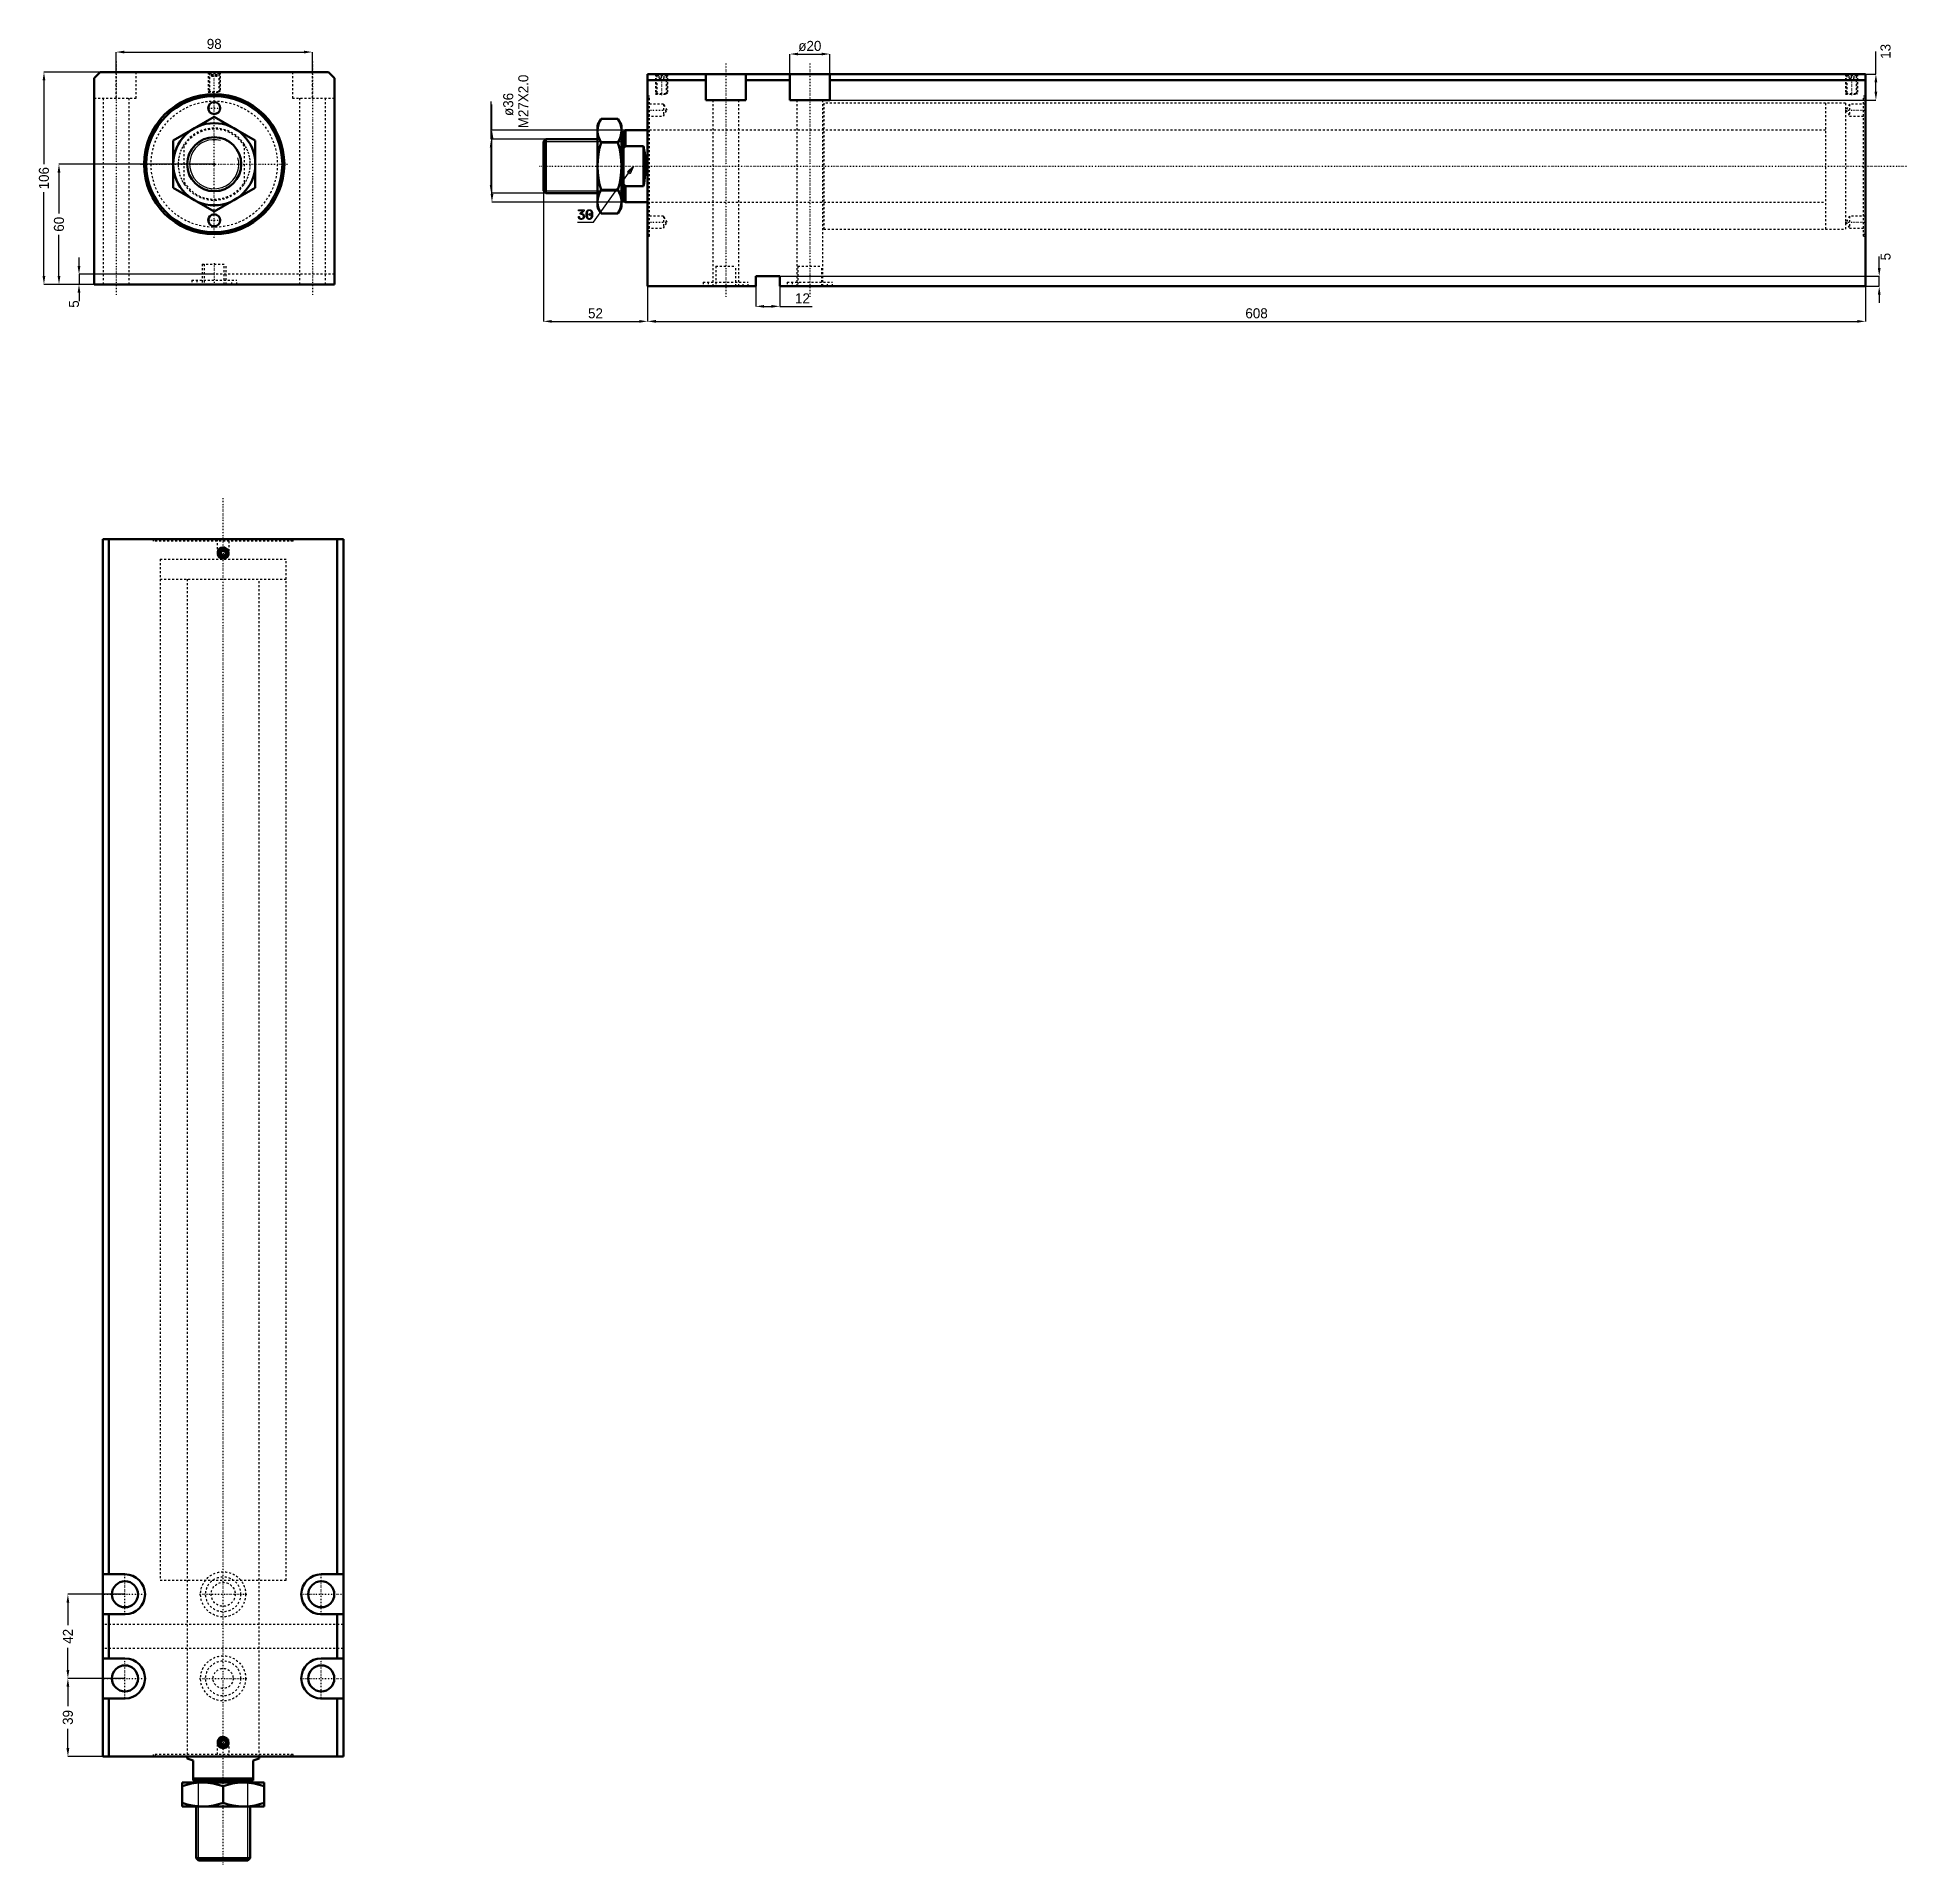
# Model space of a CAD drawing. Header units: millimetres. Extents: x -88 to 845, y -849 to 63.
import ezdxf

# ---------------------------------------------------------------- set-up
doc = ezdxf.new("R2010")
doc.units = ezdxf.units.MM
doc.linetypes.add('Center', pattern=[1.5, 0.45, -0.5, 0.05, -0.5])
doc.linetypes.add('Dashed', pattern=[2, 1, -1])
for name, color, linetype, lineweight in [('2d ConnectionPoints', 7, 'Continuous', 50), ('AM_0', 7, 'Continuous', 50), ('AM_5', 3, 'Continuous', 25), ('AM_7', 7, 'Center', 25), ('AM_9', 6, 'Dashed', 25)]:
    doc.layers.add(name, color=color, linetype=linetype, lineweight=lineweight)
doc.dimstyles.new('ISO-25', dxfattribs={"dimtxt": 2.5, "dimasz": 2.5, "dimexe": 1.25, "dimexo": 0.625, "dimtad": 1, "dimtxsty": 'Standard', "dimcen": 2.5, "dimadec": 0, "dimazin": 0, "dimtfac": 1, "dimtmove": 0, "dimatfit": 3, "dimfxl": 0, "dimarcsym": 0})

# ---------------------------------------------------------------- blocks, each defined once
blk = doc.blocks.new('1_JECX_MF_EXLA_63_500_0_rod__0_in_JECX_MF_160_EXLA_63_500_0__0')
at = {"layer": 'AM_0'}
for p, q in [((-20.5, 11.84), (0, 23.67)), ((0, 23.67), (20.5, 11.84)), ((-20.5, -11.84), (-20.5, 11.84)), ((20.5, 11.84), (20.5, -11.84)), ((0, -23.67), (-20.5, -11.84)), ((20.5, -11.84), (0, -23.67))]:
    blk.add_line(p, q, dxfattribs=at)
for radius in [20.5, 13.5]:
    blk.add_circle((0, 0), radius, dxfattribs=at)
at = {"layer": 'AM_5'}
blk.add_arc((0, 0), 12.27, 75, 15, dxfattribs=at)
at = {"layer": 'AM_9'}
for p, q in [((-15, -9.95), (-15, 9.95)), ((15, 9.95), (15, -9.95))]:
    blk.add_line(p, q, dxfattribs=at)
for points in [[(-15, 9.95), (-15.81, 8.6), (-16.5, 7.19), (-17.06, 5.73), (-17.5, 4.22), (-17.8, 2.68), (-17.97, 1.12), (-17.99, -0.45), (-17.89, -2.02), (-17.64, -3.57), (-17.26, -5.1), (-16.75, -6.58), (-16.12, -8.02), (-15.36, -9.39), (-15, -9.95)], [(15, -9.95), (15.81, -8.6), (16.5, -7.19), (17.06, -5.73), (17.5, -4.22), (17.8, -2.68), (17.97, -1.12), (17.99, 0.45), (17.89, 2.02), (17.64, 3.57), (17.26, 5.1), (16.75, 6.58), (16.12, 8.02), (15.36, 9.39), (15, 9.95)]]:
    blk.add_lwpolyline(points, dxfattribs=at)
blk.add_circle((0, 0), 13.27, dxfattribs=at)
for radius, start, end in [(18, 33.55731, 146.44269), (17.5, 31.00272, 148.99728), (17.5, 211.00272, 328.99728), (18, 213.55731, 326.44269)]:
    blk.add_arc((0, 0), radius, start, end, dxfattribs=at)
blk = doc.blocks.new('2_JECX_MF_EXLA_63_500_0_body__0_in_JECX_MF_160_EXLA_63_500_0__0')
at = {"layer": 'AM_0'}
for p, q in [((-57, 46), (-60, 43)), ((-60, 43), (-60, -60)), ((57, 46), (-57, 46)), ((60, 43), (57, 46)), ((60, -60), (60, 43)), ((-60, -60), (60, -60))]:
    blk.add_line(p, q, dxfattribs=at)
for centre, radius in [((0, 0), 35), ((0, 0), 34), ((0, 28), 3), ((0, -28), 3)]:
    blk.add_circle(centre, radius, dxfattribs=at)
at = {"layer": 'AM_5', "linetype": 'Dashed'}
for p, q in [((-3, 46), (-3, 36)), ((3, 46), (3, 36))]:
    blk.add_line(p, q, dxfattribs=at)
at = {"layer": 'AM_7'}
for p, q in [((-49, 51.3), (-49, -65.3)), ((49, 51.3), (49, -65.3)), ((0, -36.75), (0, 46.5)), ((-3.15, 28), (3.15, 28)), ((-36.75, 0), (36.75, 0)), ((-3.15, -28), (3.15, -28)), ((0, -49.5), (0, -60.5))]:
    blk.add_line(p, q, dxfattribs=at)
at = {"layer": 'AM_9'}
for p, q in [((-49, 33), (-49, 46)), ((-39, 33), (-39, 46)), ((-3, 46), (-2.73, 45.73)), ((-2.73, 45.73), (-2.73, 36.27)), ((-2.73, 45.73), (2.73, 45.73)), ((-1.9, 46), (-2.4, 45.5)), ((-2.4, 45.5), (-2.4, 36)), ((-2.4, 45.5), (2.4, 45.5)), ((-1.44, 44), (-1.44, 46)), ((-1.44, 44), (1.44, 44)), ((-0.72, 44), (-0.72, 46)), ((0.72, 44), (0.72, 46)), ((1.44, 44), (1.44, 46)), ((2.4, 45.5), (1.9, 46)), ((2.4, 36), (2.4, 45.5)), ((2.73, 45.73), (3, 46)), ((2.73, 36.27), (2.73, 45.73)), ((39, 46), (39, 33)), ((49, 33), (49, 46)), ((-60, 33), (-39, 33)), ((-55.5, 33), (-55.5, -60)), ((-42.5, -60), (-42.5, 33)), ((-2.73, 36.27), (-3, 36)), ((-3, 36), (3, 36)), ((-2.73, 36.27), (2.73, 36.27)), ((3, 36), (2.73, 36.27)), ((39, 33), (60, 33)), ((42.5, 33), (42.5, -60)), ((55.5, -60), (55.5, 33)), ((60, -55), (-60, -55)), ((-6, -50), (6, -50)), ((-6, -50), (-6, -60)), ((-5, -50), (-5, -60)), ((5, -60), (5, -50)), ((6, -60), (6, -50)), ((-11.25, -57.9), (11.25, -57.9)), ((-11.25, -57.9), (-11.25, -60)), ((-8.75, -57.9), (-8.75, -60)), ((8.75, -60), (8.75, -57.9)), ((11.25, -60), (11.25, -57.9))]:
    blk.add_line(p, q, dxfattribs=at)
blk.add_circle((0, 0), 31.5, dxfattribs=at)
blk = doc.blocks.new('*D3')
at = {"layer": 'AM_5', "color": 0, "lineweight": -2}
for p, q in [((-49, 46), (-49, 56)), ((-44.83, 56), (44.83, 56)), ((49, 46), (49, 56))]:
    blk.add_line(p, q, dxfattribs=at)
at = {"layer": 'AM_5', "color": 0}
for points in [[(-44.83, 56.69), (-44.83, 55.31), (-49, 56)], [(44.83, 55.31), (44.83, 56.69), (49, 56)]]:
    blk.add_solid(points, dxfattribs=at)
at = {"layer": 'Defpoints', "color": 0}
for p in [(49, 56), (-49, 46), (49, 46)]:
    blk.add_point(p, dxfattribs=at)
at = {"layer": 'AM_5', "color": 0, "insert": (0, 60.05), "char_height": 5, "attachment_point": 5}
blk.add_mtext('98', dxfattribs=at)
blk = doc.blocks.new('*D4')
at = {"layer": 'AM_5', "color": 0, "lineweight": -2}
for p, q in [((-57, 46), (-85, 46)), ((-85, 41.83), (-85, -0.03)), ((-85, -55.83), (-85, -13.97)), ((-60, -60), (-85, -60))]:
    blk.add_line(p, q, dxfattribs=at)
at = {"layer": 'AM_5', "color": 0}
for points in [[(-84.31, 41.83), (-85.69, 41.83), (-85, 46)], [(-85.69, -55.83), (-84.31, -55.83), (-85, -60)]]:
    blk.add_solid(points, dxfattribs=at)
at = {"layer": 'Defpoints', "color": 0}
for p in [(-57, 46), (-85, -60), (-60, -60)]:
    blk.add_point(p, dxfattribs=at)
at = {"layer": 'AM_5', "color": 0, "insert": (-85, -7), "char_height": 5, "attachment_point": 5, "rotation": 90}
blk.add_mtext('106', dxfattribs=at)
blk = doc.blocks.new('*D5')
at = {"layer": 'AM_5', "color": 0, "lineweight": -2}
for p, q in [((0, 0), (-77.5, 0)), ((-77.5, -4.17), (-77.5, -24.69)), ((-77.5, -55.83), (-77.5, -35.31)), ((-60, -60), (-77.5, -60))]:
    blk.add_line(p, q, dxfattribs=at)
at = {"layer": 'AM_5', "color": 0}
for points in [[(-76.81, -4.17), (-78.19, -4.17), (-77.5, 0)], [(-78.19, -55.83), (-76.81, -55.83), (-77.5, -60)]]:
    blk.add_solid(points, dxfattribs=at)
at = {"layer": 'Defpoints', "color": 0}
for p in [(0, 0), (-77.5, -60), (-60, -60)]:
    blk.add_point(p, dxfattribs=at)
at = {"layer": 'AM_5', "color": 0, "insert": (-77.5, -30), "char_height": 5, "attachment_point": 5, "rotation": 90}
blk.add_mtext('60', dxfattribs=at)
blk = doc.blocks.new('*D6')
at = {"layer": 'AM_5', "color": 0, "lineweight": -2}
for p, q in [((-67.5, -50.83), (-67.5, -46.67)), ((0, -55), (-67.5, -55)), ((-67.5, -55), (-67.5, -60)), ((-60, -60), (-67.5, -60)), ((-67.5, -64.17), (-67.5, -68.33))]:
    blk.add_line(p, q, dxfattribs=at)
at = {"layer": 'AM_5', "color": 0}
for points in [[(-68.19, -50.83), (-66.81, -50.83), (-67.5, -55)], [(-66.81, -64.17), (-68.19, -64.17), (-67.5, -60)]]:
    blk.add_solid(points, dxfattribs=at)
at = {"layer": 'Defpoints', "color": 0}
for p in [(0, -55), (-67.5, -60), (-60, -60)]:
    blk.add_point(p, dxfattribs=at)
at = {"layer": 'AM_5', "color": 0, "insert": (-70, -69.83), "char_height": 5, "attachment_point": 5, "rotation": 90}
blk.add_mtext('5', dxfattribs=at)
blk = doc.blocks.new('1_JECX_MF_EXLA_63_500_0_rod__0_in_JECX_MF_160_EXLA_63_500_0__4')
at = {"layer": 'AM_0'}
for p, q in [((-18, 0), (-18, -1.03)), ((18, -1.03), (18, 0)), ((-15, -2), (-18, -1.03)), ((-15, -12), (-15, -2)), ((18, -1.03), (15, -2)), ((15, -2), (15, -12)), ((-20.5, -25), (-20.5, -13)), ((20.5, -13), (-20.5, -13)), ((-15, -11), (15, -11)), ((-15, -12), (15, -12)), ((-12.27, -12), (-13.27, -13)), ((0, -23.17), (0, -14.83)), ((13.27, -13), (12.27, -12)), ((20.5, -13), (20.5, -25)), ((20.5, -25), (-20.5, -25)), ((-13.5, -25), (-13.5, -50.77)), ((13.5, -50.77), (13.5, -25)), ((-13.5, -50.77), (13.5, -50.77)), ((-13.5, -50.77), (-12.27, -52)), ((-12.27, -52), (12.27, -52)), ((12.27, -52), (13.5, -50.77))]:
    blk.add_line(p, q, dxfattribs=at)
for points in [[(-10.25, -13), (-10.98, -13.01), (-13.37, -13.18), (-15.75, -13.55), (-18.14, -14.12), (-20.5, -14.83)], [(0, -14.83), (-2.49, -14.08), (-5.02, -13.5), (-7.63, -13.13), (-10.25, -13)], [(10.25, -13), (9.52, -13.01), (7.13, -13.18), (4.75, -13.55), (2.36, -14.12), (0, -14.83)], [(20.5, -14.83), (18.01, -14.08), (15.48, -13.5), (12.87, -13.13), (10.25, -13)], [(-20.5, -23.17), (-18.01, -23.92), (-15.48, -24.5), (-12.87, -24.87), (-10.25, -25)], [(-10.25, -25), (-9.52, -24.99), (-7.13, -24.82), (-4.75, -24.45), (-2.36, -23.88), (0, -23.17)], [(0, -23.17), (2.49, -23.92), (5.02, -24.5), (7.63, -24.87), (10.25, -25)], [(10.25, -25), (10.98, -24.99), (13.37, -24.82), (15.75, -24.45), (18.14, -23.88), (20.5, -23.17)]]:
    blk.add_lwpolyline(points, dxfattribs=at)
at = {"layer": 'AM_5'}
for p, q in [((-12.27, -52), (-12.27, -12)), ((12.27, -52), (12.27, -12))]:
    blk.add_line(p, q, dxfattribs=at)
at = {"layer": 'AM_7'}
blk.add_line((0, -54), (0, 628.5), dxfattribs=at)
at = {"layer": 'AM_9'}
for p, q in [((-31.5, 598), (31.5, 598)), ((-31.5, 598), (-31.5, 588)), ((31.5, 588), (31.5, 598)), ((-31.5, 588), (31.5, 588)), ((-18, 588), (-18, 0)), ((18, 0), (18, 588))]:
    blk.add_line(p, q, dxfattribs=at)
blk = doc.blocks.new('2_JECX_MF_EXLA_63_500_0_body__0_in_JECX_MF_160_EXLA_63_500_0__4')
at = {"layer": 'AM_0'}
for p, q in [((60, 608), (-60, 608)), ((-60, 608), (-60, 0)), ((-57, 608), (-57, 91)), ((57, 608), (57, 91)), ((60, 608), (60, 0)), ((-0.72, 602.25), (-1.44, 601)), ((-1.44, 601), (-0.72, 599.75)), ((0.72, 602.25), (-0.72, 602.25)), ((-0.72, 599.75), (0.72, 599.75)), ((1.44, 601), (0.72, 602.25)), ((0.72, 599.75), (1.44, 601)), ((-49, 91), (-60, 91)), ((60, 91), (49, 91)), ((-60, 71), (-49, 71)), ((-57, 71), (-57, 49)), ((49, 71), (60, 71)), ((57, 71), (57, 49)), ((-49, 49), (-60, 49)), ((60, 49), (49, 49)), ((-60, 29), (-49, 29)), ((-57, 29), (-57, 0)), ((49, 29), (60, 29)), ((57, 29), (57, 0)), ((60, 0), (-60, 0)), ((-0.72, 8.25), (-1.44, 7)), ((-1.44, 7), (-0.72, 5.75)), ((0.72, 8.25), (-0.72, 8.25)), ((-0.72, 5.75), (0.72, 5.75)), ((1.44, 7), (0.72, 8.25)), ((0.72, 5.75), (1.44, 7))]:
    blk.add_line(p, q, dxfattribs=at)
for centre, radius in [((0, 601), 2.73), ((0, 601), 2.4), ((0, 601), 1.9), ((-49, 81), 6.5), ((49, 81), 6.5), ((-49, 39), 6.5), ((49, 39), 6.5), ((0, 7), 2.73), ((0, 7), 2.4), ((0, 7), 1.9)]:
    blk.add_circle(centre, radius, dxfattribs=at)
for centre, start, end in [((-49, 81), 270, 90), ((49, 81), 90, 270), ((-49, 39), 270, 90), ((49, 39), 90, 270)]:
    blk.add_arc(centre, 10, start, end, dxfattribs=at)
at = {"layer": 'AM_5'}
for centre in [(0, 601), (0, 7)]:
    blk.add_arc(centre, 3, 75, 15, dxfattribs=at)
at = {"layer": 'AM_7'}
for p, q in [((-3.15, 601), (3.15, 601)), ((-49, 70.5), (-49, 91.5)), ((49, 70.5), (49, 91.5)), ((-59.5, 81), (-38.5, 81)), ((-11.81, 81), (11.81, 81)), ((38.5, 81), (59.5, 81)), ((-49, 28.5), (-49, 49.5)), ((49, 28.5), (49, 49.5)), ((-59.5, 39), (-38.5, 39)), ((-11.81, 39), (11.81, 39)), ((38.5, 39), (59.5, 39)), ((-3.15, 7), (3.15, 7))]:
    blk.add_line(p, q, dxfattribs=at)
at = {"layer": 'AM_9'}
for p, q in [((-35, 608), (-35, 607)), ((35, 607), (-35, 607)), ((-34, 608), (-34, 607)), ((-3, 608), (-3, 600)), ((3, 600), (3, 608)), ((34, 607), (34, 608)), ((35, 607), (35, 608)), ((-31.5, 598), (31.5, 598)), ((-31.5, 598), (-31.5, 88)), ((-3, 600), (3, 600)), ((-3, 600), (0, 598.27)), ((0, 598.27), (3, 600)), ((31.5, 88), (31.5, 598)), ((-31.5, 88), (31.5, 88)), ((-18, 88), (-18, 0)), ((18, 0), (18, 88)), ((60, 66), (-60, 66)), ((60, 54), (-60, 54)), ((0, 9.73), (-3, 8)), ((3, 8), (0, 9.73)), ((35, 1), (-35, 1)), ((-35, 1), (-35, 0)), ((-34, 1), (-34, 0)), ((-3, 8), (-3, 0)), ((-3, 8), (3, 8)), ((3, 0), (3, 8)), ((34, 0), (34, 1)), ((35, 0), (35, 1))]:
    blk.add_line(p, q, dxfattribs=at)
for centre, radius in [((0, 81), 11.25), ((0, 81), 8.75), ((0, 81), 6), ((0, 39), 11.25), ((0, 39), 8.75), ((0, 39), 5)]:
    blk.add_circle(centre, radius, dxfattribs=at)
blk = doc.blocks.new('*D12')
at = {"layer": 'AM_5', "color": 0, "lineweight": -2}
for p, q in [((-44.55, -714.18), (-73.05, -714.18)), ((-73.05, -718.35), (-73.05, -729.52)), ((-73.05, -752.02), (-73.05, -740.85)), ((-44.55, -756.18), (-73.05, -756.18))]:
    blk.add_line(p, q, dxfattribs=at)
at = {"layer": 'AM_5', "color": 0}
for points in [[(-73.75, -718.35), (-72.36, -718.35), (-73.05, -714.18)], [(-73.75, -752.02), (-72.36, -752.02), (-73.05, -756.18)]]:
    blk.add_solid(points, dxfattribs=at)
at = {"layer": 'Defpoints', "color": 0}
for p in [(-73.05, -714.18), (-44.55, -714.18), (-44.55, -756.18)]:
    blk.add_point(p, dxfattribs=at)
at = {"layer": 'AM_5', "color": 0, "insert": (-73.05, -735.18), "char_height": 5, "attachment_point": 5, "rotation": 90}
blk.add_mtext('42', dxfattribs=at)
blk = doc.blocks.new('*D13')
at = {"layer": 'AM_5', "color": 0, "lineweight": -2}
for p, q in [((-44.55, -756.18), (-73.05, -756.18)), ((-73.05, -760.35), (-73.05, -770.02)), ((-73.05, -791.02), (-73.05, -781.35)), ((-55.55, -795.18), (-73.05, -795.18))]:
    blk.add_line(p, q, dxfattribs=at)
at = {"layer": 'AM_5', "color": 0}
for points in [[(-73.75, -760.35), (-72.36, -760.35), (-73.05, -756.18)], [(-73.75, -791.02), (-72.36, -791.02), (-73.05, -795.18)]]:
    blk.add_solid(points, dxfattribs=at)
at = {"layer": 'Defpoints', "color": 0}
for p in [(-44.55, -756.18), (-73.05, -795.18), (-55.55, -795.18)]:
    blk.add_point(p, dxfattribs=at)
at = {"layer": 'AM_5', "color": 0, "insert": (-73.05, -775.68), "char_height": 5, "attachment_point": 5, "rotation": 90}
blk.add_mtext('39', dxfattribs=at)
blk = doc.blocks.new('1_JECX_MF_EXLA_63_500_0_rod__0_in_JECX_MF_160_EXLA_63_500_0__2')
at = {"layer": 'AM_0'}
for p, q in [((-23.17, 23.67), (-25, 20.5)), ((-25, 20.5), (-25, -20.5)), ((-23.17, 23.67), (-14.83, 23.67)), ((-13, 20.5), (-14.83, 23.67)), ((-13, 20.5), (-13, -20.5)), ((-50.77, 13.5), (-52, 12.27)), ((-52, 12.27), (-52, -12.27)), ((-25, 13.5), (-50.77, 13.5)), ((-50.77, 13.5), (-50.77, -13.5)), ((-23.17, 11.84), (-14.83, 11.84)), ((-12, 12.27), (-13, 13.27)), ((-11, 18), (-12, 17.5)), ((-12, 17.5), (-12, -17.5)), ((-11, 9.95), (-12, 9.01)), ((0, 18), (-11, 18)), ((-11, 18), (-11, 9.95)), ((-2, 9.95), (-11, 9.95)), ((-2, 9.95), (-2, -9.95)), ((-12, -9.01), (-11, -9.95)), ((-52, -12.27), (-50.77, -13.5)), ((-50.77, -13.5), (-25, -13.5)), ((-23.17, -11.84), (-14.83, -11.84)), ((-13, -13.27), (-12, -12.27)), ((-12, -17.5), (-11, -18)), ((-11, -9.95), (-2, -9.95)), ((-11, -9.95), (-11, -18)), ((-11, -18), (0, -18)), ((-25, -20.5), (-23.17, -23.67)), ((-23.17, -23.67), (-14.83, -23.67)), ((-14.83, -23.67), (-13, -20.5))]:
    blk.add_line(p, q, dxfattribs=at)
for points in [[(-23.17, 23.67), (-23.92, 22.23), (-24.5, 20.77), (-24.87, 19.27), (-25, 17.75)], [(-13, 17.75), (-13.01, 18.17), (-13.18, 19.56), (-13.55, 20.93), (-14.12, 22.31), (-14.83, 23.67)], [(-25, 17.75), (-24.99, 17.33), (-24.82, 15.95), (-24.45, 14.58), (-23.88, 13.2), (-23.17, 11.84)], [(-23.17, 11.84), (-23.92, 8.96), (-24.5, 6.04), (-24.87, 3.03), (-25, 0)], [(-14.83, 11.84), (-14.08, 13.28), (-13.5, 14.73), (-13.13, 16.24), (-13, 17.75)], [(-13, 0), (-13, 0.14), (-13.13, 3.08), (-13.5, 5.99), (-14.08, 8.93), (-14.83, 11.84)], [(-2, -9.95), (-1.74, -8.6), (-1.51, -7.19), (-1.33, -5.73), (-1.19, -4.22), (-1.09, -2.68), (-1.04, -1.12), (-1.03, 0.45), (-1.06, 2.02), (-1.14, 3.57), (-1.26, 5.1), (-1.43, 6.58), (-1.64, 8.02), (-1.88, 9.39), (-2, 9.95)], [(-25, 0), (-25, -0.14), (-24.87, -3.08), (-24.5, -5.99), (-23.92, -8.93), (-23.17, -11.84)], [(-14.83, -11.84), (-14.08, -8.96), (-13.5, -6.04), (-13.13, -3.03), (-13, 0)], [(-23.17, -11.84), (-23.92, -13.28), (-24.5, -14.73), (-24.87, -16.24), (-25, -17.75)], [(-25, -17.75), (-24.99, -18.17), (-24.82, -19.56), (-24.45, -20.93), (-23.88, -22.31), (-23.17, -23.67)], [(-13, -17.75), (-13.01, -17.33), (-13.18, -15.95), (-13.55, -14.58), (-14.12, -13.2), (-14.83, -11.84)], [(-14.83, -23.67), (-14.08, -22.23), (-13.5, -20.77), (-13.13, -19.27), (-13, -17.75)]]:
    blk.add_lwpolyline(points, dxfattribs=at)
at = {"layer": 'AM_5'}
for p, q in [((-52, 12.27), (-12, 12.27)), ((-52, -12.27), (-12, -12.27))]:
    blk.add_line(p, q, dxfattribs=at)
at = {"layer": 'AM_7'}
blk.add_line((-54, 0), (628.5, 0), dxfattribs=at)
at = {"layer": 'AM_9'}
for p, q in [((598, 31.5), (588, 31.5)), ((588, 31.5), (588, -31.5)), ((598, 31.5), (598, -31.5)), ((588, 18), (0, 18)), ((0, -18), (588, -18)), ((588, -31.5), (598, -31.5))]:
    blk.add_line(p, q, dxfattribs=at)
blk = doc.blocks.new('2_JECX_MF_EXLA_63_500_0_body__0_in_JECX_MF_160_EXLA_63_500_0__2')
at = {"layer": 'AM_0'}
for p, q in [((0, -60), (0, 46)), ((608, 46), (0, 46)), ((29, 43), (0, 43)), ((29, 33), (29, 46)), ((49, 33), (49, 46)), ((71, 43), (49, 43)), ((71, 33), (71, 46)), ((91, 33), (91, 46)), ((608, 43), (91, 43)), ((608, -60), (608, 46)), ((29, 33), (49, 33)), ((71, 33), (91, 33)), ((54, -55), (54, -60)), ((66, -55), (54, -55)), ((66, -60), (66, -55)), ((54, -60), (0, -60)), ((608, -60), (66, -60))]:
    blk.add_line(p, q, dxfattribs=at)
at = {"layer": 'AM_5', "linetype": 'Dashed'}
for p, q in [((4, 46), (4, 36)), ((10, 46), (10, 36)), ((598, 46), (598, 36)), ((604, 46), (604, 36))]:
    blk.add_line(p, q, dxfattribs=at)
at = {"layer": 'AM_7'}
for p, q in [((39, 51.3), (39, -65.3)), ((81, 51.3), (81, -65.3)), ((7, 46.5), (7, 35.5)), ((601, 46.5), (601, 35.5)), ((-0.49, 28), (10.22, 28)), ((597.78, 28), (608.49, 28)), ((-0.49, -28), (10.22, -28)), ((597.78, -28), (608.49, -28))]:
    blk.add_line(p, q, dxfattribs=at)
at = {"layer": 'AM_9'}
for p, q in [((4, 46), (4.27, 45.73)), ((4.27, 45.73), (4.27, 36.27)), ((4.27, 45.73), (9.73, 45.73)), ((5.1, 46), (4.6, 45.5)), ((4.6, 45.5), (4.6, 36)), ((4.6, 45.5), (9.4, 45.5)), ((5.75, 44), (5.75, 46)), ((5.75, 44), (8.25, 44)), ((7, 44), (7, 46)), ((8.25, 44), (8.25, 46)), ((9.4, 45.5), (8.9, 46)), ((9.4, 36), (9.4, 45.5)), ((9.73, 45.73), (10, 46)), ((9.73, 36.27), (9.73, 45.73)), ((598, 46), (598.27, 45.73)), ((598.27, 45.73), (598.27, 36.27)), ((598.27, 45.73), (603.73, 45.73)), ((599.1, 46), (598.6, 45.5)), ((598.6, 45.5), (598.6, 36)), ((598.6, 45.5), (603.4, 45.5)), ((599.75, 44), (599.75, 46)), ((599.75, 44), (602.25, 44)), ((601, 44), (601, 46)), ((602.25, 44), (602.25, 46)), ((603.4, 45.5), (602.9, 46)), ((603.4, 36), (603.4, 45.5)), ((603.73, 45.73), (604, 46)), ((603.73, 36.27), (603.73, 45.73)), ((1, 35), (0, 35)), ((1, 34), (0, 34)), ((8, 31), (0, 31)), ((1, -35), (1, 35)), ((4.27, 36.27), (4, 36)), ((4, 36), (10, 36)), ((4.27, 36.27), (9.73, 36.27)), ((9.73, 28), (8, 31)), ((8, 31), (8, 25)), ((8, 25), (9.73, 28)), ((10, 36), (9.73, 36.27)), ((32.5, 33), (32.5, -60)), ((45.5, -60), (45.5, 33)), ((74.5, 33), (74.5, -60)), ((87.5, -60), (87.5, 33)), ((598, 31.5), (88, 31.5)), ((88, 31.5), (88, -31.5)), ((598.27, 36.27), (598, 36)), ((598, 36), (604, 36)), ((598, 31.5), (598, -31.5)), ((598.27, 36.27), (603.73, 36.27)), ((600, 31), (598.27, 28)), ((598.27, 28), (600, 25)), ((608, 31), (600, 31)), ((600, 31), (600, 25)), ((604, 36), (603.73, 36.27)), ((607, -35), (607, 35)), ((608, 35), (607, 35)), ((608, 34), (607, 34)), ((0, 25), (8, 25)), ((600, 25), (608, 25)), ((88, 18), (0, 18)), ((0, -18), (88, -18)), ((8, -25), (0, -25)), ((9.73, -28), (8, -25)), ((8, -25), (8, -31)), ((600, -25), (598.27, -28)), ((608, -25), (600, -25)), ((600, -25), (600, -31)), ((0, -31), (8, -31)), ((0, -34), (1, -34)), ((0, -35), (1, -35)), ((8, -31), (9.73, -28)), ((88, -31.5), (598, -31.5)), ((598.27, -28), (600, -31)), ((600, -31), (608, -31)), ((607, -34), (608, -34)), ((607, -35), (608, -35)), ((34, -50), (44, -50)), ((34, -50), (34, -60)), ((44, -60), (44, -50)), ((75, -50), (87, -50)), ((75, -50), (75, -60)), ((87, -60), (87, -50)), ((27.75, -57.9), (50.25, -57.9)), ((27.75, -57.9), (27.75, -60)), ((30.25, -57.9), (30.25, -60)), ((47.75, -60), (47.75, -57.9)), ((50.25, -60), (50.25, -57.9)), ((69.75, -57.9), (92.25, -57.9)), ((69.75, -57.9), (69.75, -60)), ((72.25, -57.9), (72.25, -60)), ((89.75, -60), (89.75, -57.9)), ((92.25, -60), (92.25, -57.9))]:
    blk.add_line(p, q, dxfattribs=at)
blk = doc.blocks.new('*D25')
at = {"layer": 'AM_5', "color": 0, "lineweight": -2}
for p, q in [((287.32, 45.01), (287.32, 55.01)), ((291.49, 55.01), (303.15, 55.01)), ((307.32, 45.01), (307.32, 55.01))]:
    blk.add_line(p, q, dxfattribs=at)
at = {"layer": 'AM_5', "color": 0}
for points in [[(291.49, 55.7), (291.49, 54.32), (287.32, 55.01)], [(303.15, 55.7), (303.15, 54.32), (307.32, 55.01)]]:
    blk.add_solid(points, dxfattribs=at)
at = {"layer": 'Defpoints', "color": 0}
for p in [(307.32, 55.01), (287.32, 45.01), (307.32, 45.01)]:
    blk.add_point(p, dxfattribs=at)
at = {"layer": 'AM_5', "color": 0, "insert": (297.32, 59.01), "char_height": 5, "attachment_point": 5}
blk.add_mtext('ø20', dxfattribs=at)
blk = doc.blocks.new('*D26')
at = {"layer": 'AM_5', "color": 0, "lineweight": -2}
for p, q in [((829.49, 45.01), (829.49, 56.34)), ((307.32, 45.01), (829.49, 45.01)), ((829.49, 36.18), (829.49, 40.84)), ((307.32, 32.01), (829.49, 32.01))]:
    blk.add_line(p, q, dxfattribs=at)
at = {"layer": 'AM_5', "color": 0}
for points in [[(828.79, 40.84), (830.18, 40.84), (829.49, 45.01)], [(828.79, 36.18), (830.18, 36.18), (829.49, 32.01)]]:
    blk.add_solid(points, dxfattribs=at)
at = {"layer": 'Defpoints', "color": 0}
for p in [(307.32, 45.01), (829.49, 45.01), (307.32, 32.01)]:
    blk.add_point(p, dxfattribs=at)
at = {"layer": 'AM_5', "color": 0, "insert": (834.32, 56.34), "char_height": 5, "attachment_point": 5, "rotation": 90}
blk.add_mtext('13', dxfattribs=at)
blk = doc.blocks.new('*D27')
at = {"layer": 'AM_5', "color": 0, "lineweight": -2}
for p, q in [((216.32, -60.99), (216.32, -78.49)), ((824.32, -60.99), (824.32, -78.49)), ((220.49, -78.49), (820.15, -78.49))]:
    blk.add_line(p, q, dxfattribs=at)
at = {"layer": 'AM_5', "color": 0}
for points in [[(220.49, -77.8), (220.49, -79.18), (216.32, -78.49)], [(820.15, -77.8), (820.15, -79.18), (824.32, -78.49)]]:
    blk.add_solid(points, dxfattribs=at)
at = {"layer": 'Defpoints', "color": 0}
for p in [(216.32, -60.99), (824.32, -60.99), (824.32, -78.49)]:
    blk.add_point(p, dxfattribs=at)
at = {"layer": 'AM_5', "color": 0, "insert": (520.32, -74.49), "char_height": 5, "attachment_point": 5}
blk.add_mtext('608', dxfattribs=at)
blk = doc.blocks.new('*D28')
at = {"layer": 'AM_5', "color": 0, "lineweight": -2}
for p, q in [((164.32, -0.99), (164.32, -78.49)), ((216.32, -60.99), (216.32, -78.49)), ((168.49, -78.49), (212.15, -78.49))]:
    blk.add_line(p, q, dxfattribs=at)
at = {"layer": 'AM_5', "color": 0}
for points in [[(168.49, -77.8), (168.49, -79.18), (164.32, -78.49)], [(212.15, -77.8), (212.15, -79.18), (216.32, -78.49)]]:
    blk.add_solid(points, dxfattribs=at)
at = {"layer": 'Defpoints', "color": 0}
for p in [(164.32, -0.99), (216.32, -60.99), (216.32, -78.49)]:
    blk.add_point(p, dxfattribs=at)
at = {"layer": 'AM_5', "color": 0, "insert": (190.32, -74.49), "char_height": 5, "attachment_point": 5}
blk.add_mtext('52', dxfattribs=at)
blk = doc.blocks.new('*D29')
at = {"layer": 'AM_5', "color": 0, "lineweight": -2}
for p, q in [((138.65, 17.01), (138.65, 29.84)), ((205.32, 17.01), (138.65, 17.01)), ((138.65, -14.82), (138.65, 12.84)), ((205.32, -18.99), (138.65, -18.99))]:
    blk.add_line(p, q, dxfattribs=at)
at = {"layer": 'AM_5', "color": 0}
for points in [[(137.96, 12.84), (139.35, 12.84), (138.65, 17.01)], [(137.96, -14.82), (139.35, -14.82), (138.65, -18.99)]]:
    blk.add_solid(points, dxfattribs=at)
at = {"layer": 'Defpoints', "color": 0}
for p in [(138.65, 17.01), (205.32, 17.01), (205.32, -18.99)]:
    blk.add_point(p, dxfattribs=at)
at = {"layer": 'AM_5', "color": 0, "insert": (146.82, 29.84), "char_height": 5, "attachment_point": 5, "rotation": 90}
blk.add_mtext('ø36', dxfattribs=at)
blk = doc.blocks.new('*D30')
at = {"layer": 'AM_5', "color": 0, "lineweight": -2}
for p, q in [((138.24, 12.51), (138.24, 31.34)), ((165.55, 12.51), (138.24, 12.51)), ((138.24, -10.32), (138.24, 8.34)), ((165.32, -14.49), (138.24, -14.49))]:
    blk.add_line(p, q, dxfattribs=at)
at = {"layer": 'AM_5', "color": 0}
for points in [[(137.54, 8.34), (138.93, 8.34), (138.24, 12.51)], [(137.54, -10.32), (138.93, -10.32), (138.24, -14.49)]]:
    blk.add_solid(points, dxfattribs=at)
at = {"layer": 'Defpoints', "color": 0}
for p in [(138.24, 12.51), (165.55, 12.51), (165.32, -14.49)]:
    blk.add_point(p, dxfattribs=at)
at = {"layer": 'AM_5', "color": 0, "insert": (154.32, 31.34), "char_height": 5, "attachment_point": 5, "rotation": 90}
blk.add_mtext('M27X2.0', dxfattribs=at)
blk = doc.blocks.new('*D31')
at = {"layer": 'AM_5', "color": 0, "lineweight": -2}
for p, q in [((270.32, -55.99), (270.32, -70.99)), ((282.32, -60.99), (282.32, -70.99)), ((274.49, -70.99), (278.15, -70.99)), ((282.32, -70.99), (298.49, -70.99))]:
    blk.add_line(p, q, dxfattribs=at)
at = {"layer": 'AM_5', "color": 0}
for points in [[(274.49, -70.3), (274.49, -71.68), (270.32, -70.99)], [(278.15, -70.3), (278.15, -71.68), (282.32, -70.99)]]:
    blk.add_solid(points, dxfattribs=at)
at = {"layer": 'Defpoints', "color": 0}
for p in [(270.32, -55.99), (282.32, -60.99), (282.32, -70.99)]:
    blk.add_point(p, dxfattribs=at)
at = {"layer": 'AM_5', "color": 0, "insert": (293.65, -66.99), "char_height": 5, "attachment_point": 5}
blk.add_mtext('12', dxfattribs=at)
blk = doc.blocks.new('*D32')
at = {"layer": 'AM_5', "color": 0, "lineweight": -2}
for p, q in [((831.15, -51.82), (831.15, -46.16)), ((270.32, -55.99), (831.15, -55.99)), ((282.32, -60.99), (831.15, -60.99)), ((831.15, -60.99), (831.15, -55.99)), ((831.15, -65.16), (831.15, -69.32))]:
    blk.add_line(p, q, dxfattribs=at)
at = {"layer": 'AM_5', "color": 0}
for points in [[(830.46, -51.82), (831.85, -51.82), (831.15, -55.99)], [(830.46, -65.16), (831.85, -65.16), (831.15, -60.99)]]:
    blk.add_solid(points, dxfattribs=at)
at = {"layer": 'Defpoints', "color": 0}
for p in [(270.32, -55.99), (282.32, -60.99), (831.15, -60.99)]:
    blk.add_point(p, dxfattribs=at)
at = {"layer": 'AM_5', "color": 0, "insert": (834.32, -46.16), "char_height": 5, "attachment_point": 5, "rotation": 90}
blk.add_mtext('5', dxfattribs=at)

msp = doc.modelspace()

# ---------------------------------------------------------------- linework, layer by layer
at = {"layer": '2d ConnectionPoints'}
for p in [(0, 0), (216.321, -0.99), (4.447, -795.185)]:
    msp.add_point(p, dxfattribs=at)
at = {"layer": 'AM_5'}
for p, q in [((189.321, -28.99), (209.321, -0.99)), ((181.321, -28.99), (189.321, -28.99))]:
    msp.add_line(p, q, dxfattribs=at)
for points in [[(209.321, -0.99), (207.577, -4.865), (206.221, -3.896), (209.321, -0.99)], [(182.253, -26.184), (182.253, -26.184), (182.259, -26.294), (182.288, -26.448), (182.288, -26.448), (182.342, -26.59), (182.391, -26.678), (182.391, -26.678), (182.45, -26.758), (182.553, -26.864), (182.553, -26.864), (182.672, -26.953), (182.76, -27.003), (182.76, -27.003), (182.854, -27.043), (182.999, -27.088), (182.999, -27.088), (183.15, -27.112), (183.254, -27.116), (183.254, -27.116), (183.365, -27.112), (183.525, -27.087), (183.525, -27.087), (183.679, -27.042), (183.778, -27.001), (183.778, -27.001), (183.871, -26.951), (183.997, -26.861), (183.997, -26.861), (184.105, -26.754), (184.168, -26.673), (184.168, -26.673), (184.22, -26.585), (184.277, -26.444), (184.277, -26.444), (184.308, -26.292), (184.314, -26.184), (184.314, -26.184), (184.306, -26.03), (184.263, -25.818), (184.263, -25.818), (184.183, -25.627), (184.109, -25.512), (184.109, -25.512), (184.021, -25.408), (183.866, -25.272), (183.866, -25.272), (183.685, -25.16), (183.548, -25.1), (183.548, -25.1), (183.402, -25.05), (183.169, -24.996), (183.169, -24.996), (182.918, -24.967), (182.741, -24.962), (182.741, -24.507), (184.06, -23.213), (181.857, -23.213), (181.857, -22.778), (184.678, -22.778), (184.678, -23.233), (183.329, -24.565), (183.329, -24.565), (183.623, -24.633), (183.998, -24.78), (183.998, -24.78), (184.293, -24.981), (184.445, -25.145), (184.445, -25.145), (184.566, -25.328), (184.698, -25.625), (184.698, -25.625), (184.768, -25.951), (184.782, -26.184), (184.782, -26.184), (184.773, -26.352), (184.725, -26.586), (184.725, -26.586), (184.636, -26.799), (184.554, -26.929), (184.554, -26.929), (184.458, -27.049), (184.294, -27.204), (184.294, -27.204), (184.106, -27.332), (183.968, -27.402), (183.968, -27.402), (183.823, -27.46), (183.6, -27.522), (183.6, -27.522), (183.371, -27.555), (183.215, -27.562), (183.215, -27.562), (183.064, -27.555), (182.844, -27.522), (182.844, -27.522), (182.634, -27.461), (182.499, -27.404), (182.499, -27.404), (182.371, -27.335), (182.198, -27.208), (182.198, -27.208), (182.049, -27.053), (181.962, -26.934), (181.962, -26.934), (181.889, -26.804), (181.81, -26.591), (181.81, -26.591), (181.767, -26.354), (181.759, -26.184), (182.253, -26.184)], [(187.267, -27.555), (187.267, -27.555), (187.022, -27.543), (186.699, -27.48), (186.699, -27.48), (186.431, -27.364), (186.283, -27.256), (186.283, -27.256), (186.155, -27.128), (185.997, -26.901), (185.997, -26.901), (185.879, -26.635), (185.823, -26.435), (185.823, -26.435), (185.78, -26.216), (185.734, -25.845), (185.734, -25.845), (185.709, -25.425), (185.704, -25.118), (185.704, -25.118), (185.709, -24.817), (185.734, -24.406), (185.734, -24.406), (185.781, -24.041), (185.824, -23.824), (185.824, -23.824), (185.881, -23.626), (186, -23.362), (186, -23.362), (186.159, -23.138), (186.287, -23.01), (186.287, -23.01), (186.436, -22.903), (186.704, -22.787), (186.704, -22.787), (187.024, -22.724), (187.267, -22.713), (187.267, -22.713), (187.511, -22.724), (187.833, -22.787), (187.833, -22.787), (188.101, -22.903), (188.25, -23.01), (188.25, -23.01), (188.379, -23.138), (188.538, -23.362), (188.538, -23.362), (188.658, -23.625), (188.715, -23.822), (188.715, -23.822), (188.759, -24.039), (188.807, -24.404), (188.807, -24.404), (188.832, -24.816), (188.837, -25.118), (188.837, -25.118), (188.832, -25.421), (188.805, -25.837), (188.805, -25.837), (188.756, -26.206), (188.71, -26.427), (188.71, -26.427), (188.651, -26.629), (188.529, -26.897), (188.529, -26.897), (188.368, -27.125), (188.239, -27.254), (188.239, -27.254), (188.09, -27.363), (187.824, -27.48), (187.824, -27.48), (187.507, -27.543), (187.267, -27.555)], [(187.267, -27.126), (187.267, -27.126), (187.438, -27.116), (187.664, -27.061), (187.664, -27.061), (187.853, -26.96), (187.958, -26.866), (187.958, -26.866), (188.048, -26.755), (188.16, -26.563), (188.16, -26.563), (188.243, -26.34), (188.283, -26.174), (188.283, -26.174), (188.313, -25.993), (188.345, -25.694), (188.345, -25.694), (188.362, -25.359), (188.366, -25.118), (188.366, -25.118), (188.363, -24.861), (188.347, -24.515), (188.347, -24.515), (188.319, -24.215), (188.293, -24.04), (188.293, -24.04), (188.257, -23.883), (188.178, -23.672), (188.178, -23.672), (188.07, -23.492), (187.981, -23.389), (187.981, -23.389), (187.876, -23.302), (187.683, -23.208), (187.683, -23.208), (187.448, -23.158), (187.267, -23.148), (187.267, -23.148), (187.088, -23.158), (186.855, -23.208), (186.855, -23.208), (186.663, -23.302), (186.559, -23.389), (186.559, -23.389), (186.47, -23.492), (186.363, -23.672), (186.363, -23.672), (186.284, -23.883), (186.248, -24.04), (186.248, -24.04), (186.222, -24.215), (186.194, -24.515), (186.194, -24.515), (186.178, -24.861), (186.175, -25.118), (186.175, -25.118), (186.178, -25.362), (186.195, -25.698), (186.195, -25.698), (186.226, -25.997), (186.255, -26.177), (186.255, -26.177), (186.293, -26.342), (186.375, -26.564), (186.375, -26.564), (186.485, -26.755), (186.575, -26.866), (186.575, -26.866), (186.68, -26.96), (186.868, -27.061), (186.868, -27.061), (187.095, -27.116), (187.267, -27.126)], [(186.832, -25.118), (187.267, -24.63), (187.703, -25.118), (187.267, -25.56), (186.832, -25.118)]]:
    msp.add_lwpolyline(points, dxfattribs=at)

# ---------------------------------------------------------------- block references
for name, p in [('2_JECX_MF_EXLA_63_500_0_body__0_in_JECX_MF_160_EXLA_63_500_0__0', (0, 0)), ('2_JECX_MF_EXLA_63_500_0_body__0_in_JECX_MF_160_EXLA_63_500_0__2', (216.321, -0.99)), ('1_JECX_MF_EXLA_63_500_0_rod__0_in_JECX_MF_160_EXLA_63_500_0__2', (216.321, -0.99)), ('1_JECX_MF_EXLA_63_500_0_rod__0_in_JECX_MF_160_EXLA_63_500_0__0', (0, 0)), ('1_JECX_MF_EXLA_63_500_0_rod__0_in_JECX_MF_160_EXLA_63_500_0__4', (4.447, -795.185)), ('2_JECX_MF_EXLA_63_500_0_body__0_in_JECX_MF_160_EXLA_63_500_0__4', (4.447, -795.185))]:
    msp.add_blockref(name, p)

# ---------------------------------------------------------------- dimensions: what is measured, and where the dimension line sits
for base, p1, p2, text, picture, middle in [((49, 56), (-49, 46), (49, 46), '98', '*D3', (0, 56)), ((307.321, 55.01), (287.321, 45.01), (307.321, 45.01), 'ø20', '*D25', (297.321, 55.01)), ((216.321, -78.49), (164.321, -0.99), (216.321, -60.99), '52', '*D28', (190.321, -78.49)), ((824.321, -78.49), (216.321, -60.99), (824.321, -60.99), '608', '*D27', (520.321, -78.49)), ((282.321, -70.99), (270.321, -55.99), (282.321, -60.99), '12', '*D31', (293.654, -70.99))]:
    dim = msp.add_linear_dim(base=base, p1=p1, p2=p2, text=text, dimstyle='ISO-25', override={"dimtxt": 5, "dimasz": 4.166667, "dimexe": 0, "dimexo": 0, "dimgap": 1.5}, dxfattribs=at)
    dim.commit()
    dim.dimension.update_dxf_attribs({"geometry": picture, "text_midpoint": middle, "dimtype": 160})
for base, p1, p2, text, picture, middle in [((829.487, 45.01), (307.321, 32.01), (307.321, 45.01), '13', '*D26', (834.321, 56.343)), ((-85, -60), (-57, 46), (-60, -60), '106', '*D4', (-85, -7)), ((138.237, 12.51), (165.321, -14.49), (165.548, 12.51), 'M27X2.0', '*D30', (154.321, 31.343)), ((138.654, 17.01), (205.321, -18.99), (205.321, 17.01), 'ø36', '*D29', (146.821, 29.843)), ((-77.5, -60), (0, 0), (-60, -60), '60', '*D5', (-77.5, -30)), ((831.154, -60.99), (270.321, -55.99), (282.321, -60.99), '5', '*D32', (834.321, -46.157)), ((-67.5, -60), (0, -55), (-60, -60), '5', '*D6', (-70, -69.833)), ((-73.053, -714.185), (-44.553, -756.185), (-44.553, -714.185), '42', '*D12', (-73.053, -735.185)), ((-73.053, -795.185), (-44.553, -756.185), (-55.553, -795.185), '39', '*D13', (-73.053, -775.685))]:
    dim = msp.add_linear_dim(base=base, p1=p1, p2=p2, angle=90, text=text, dimstyle='ISO-25', override={"dimtxt": 5, "dimasz": 4.166667, "dimexe": 0, "dimexo": 0, "dimgap": 1.5}, dxfattribs=at)
    dim.commit()
    dim.dimension.update_dxf_attribs({"geometry": picture, "text_midpoint": middle, "dimtype": 160, "text_rotation": 90})

doc.saveas('drawing.dxf')
